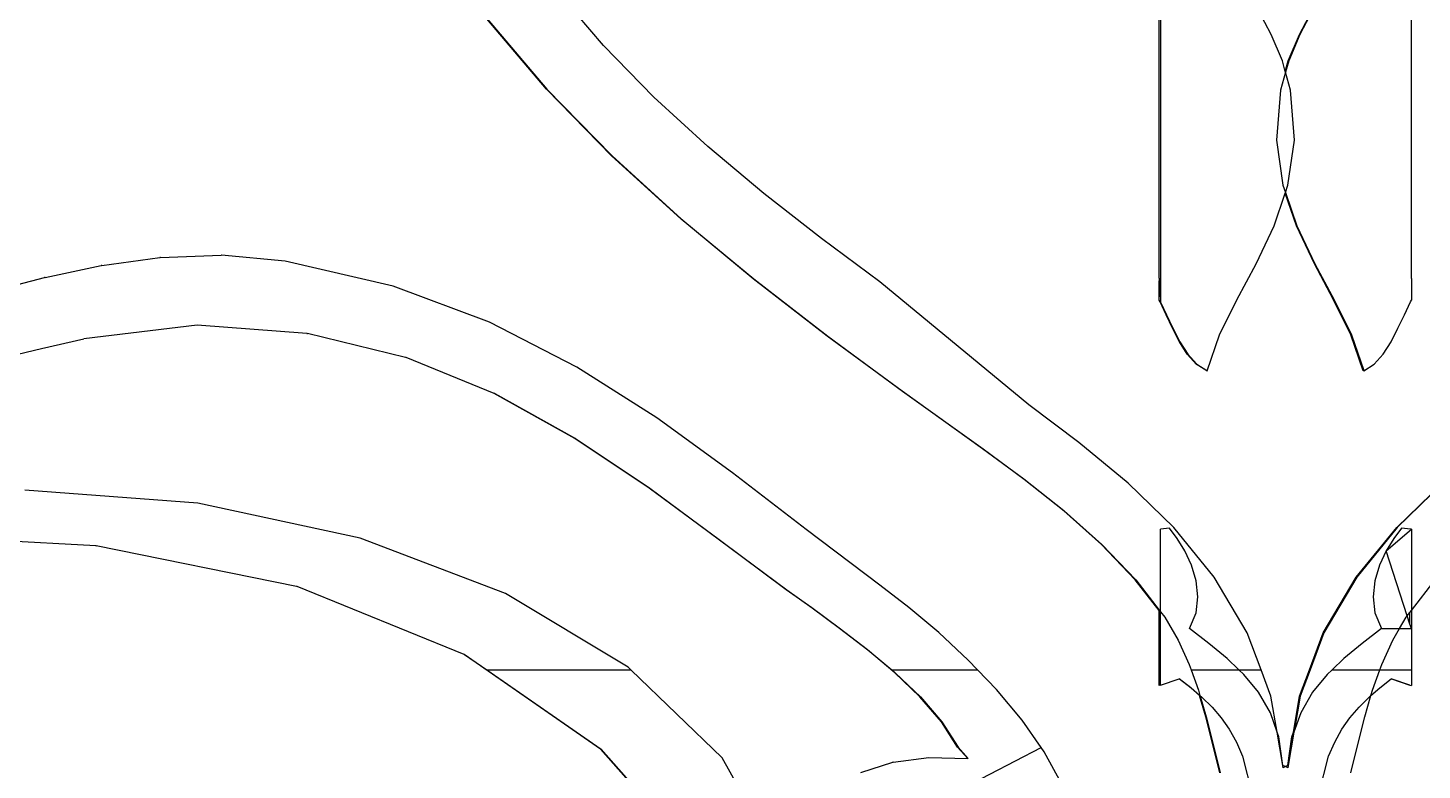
# Model space of a CAD drawing. Header units: inches. Extents: x -343 to 13887, y -13069 to -746.
# Drawn here: x 3012.8 to 3026.01, y -9099.27 to -9092.24 of the extents above; entities that cross this region are included whole.
import ezdxf

# ---------------------------------------------------------------- set-up
doc = ezdxf.new("R2010")
doc.units = ezdxf.units.IN
doc.header["$LTSCALE"] = 17
doc.header["$MEASUREMENT"] = 0
doc.layers.add('OUTLINE', color=1, linetype='Continuous', lineweight=25)

# ---------------------------------------------------------------- blocks, each defined once
blk = doc.blocks.new('kk')
for p, q in [((-1731.304, -2500.341), (-1731.747, -2499.822)), ((-1726.036, -2502.547), (-1726.036, -2499.892)), ((-1726.022, -2499.898), (-1726.023, -2502.75)), ((-1723.643, -2502.547), (-1723.643, -2499.892)), ((-1724.973, -2500.238), (-1725.094, -2500.01)), ((-1724.706, -2500.238), (-1724.584, -2500.01)), ((-1724.58, -2500.01), (-1724.701, -2500.238)), ((-1731.844, -2500.756), (-1732.41, -2500.089)), ((-1732.406, -2500.089), (-1731.84, -2500.756)), ((-1724.867, -2500.486), (-1724.973, -2500.238)), ((-1724.812, -2500.486), (-1724.706, -2500.238)), ((-1724.701, -2500.238), (-1724.807, -2500.486)), ((-1724.701, -2500.238), (-1724.706, -2500.238)), ((-1730.824, -2500.833), (-1731.304, -2500.341)), ((-1724.837, -2500.596), (-1724.884, -2500.765)), ((-1724.839, -2500.587), (-1724.867, -2500.486)), ((-1724.839, -2500.587), (-1724.812, -2500.486)), ((-1724.837, -2500.596), (-1724.839, -2500.587)), ((-1724.807, -2500.486), (-1724.837, -2500.596)), ((-1724.791, -2500.765), (-1724.837, -2500.596)), ((-1724.807, -2500.486), (-1724.812, -2500.486)), ((-1731.227, -2501.387), (-1731.844, -2500.756)), ((-1731.84, -2500.756), (-1731.844, -2500.756)), ((-1731.84, -2500.756), (-1731.222, -2501.387)), ((-1730.315, -2501.3), (-1730.824, -2500.833)), ((-1724.884, -2500.765), (-1724.922, -2501.24)), ((-1724.753, -2501.24), (-1724.791, -2500.765)), ((-1724.922, -2501.24), (-1724.861, -2501.665)), ((-1724.814, -2501.665), (-1724.753, -2501.24)), ((-1730.57, -2501.984), (-1731.227, -2501.387)), ((-1731.222, -2501.387), (-1731.227, -2501.387)), ((-1731.222, -2501.387), (-1730.565, -2501.984)), ((-1729.783, -2501.746), (-1730.315, -2501.3)), ((-1729.236, -2502.171), (-1729.783, -2501.746)), ((-1724.944, -2502.051), (-1724.839, -2501.741)), ((-1724.861, -2501.665), (-1724.837, -2501.734)), ((-1724.839, -2501.741), (-1724.837, -2501.734)), ((-1724.734, -2502.051), (-1724.839, -2501.741)), ((-1724.837, -2501.734), (-1724.814, -2501.665)), ((-1724.837, -2501.734), (-1724.73, -2502.051)), ((-1729.884, -2502.553), (-1730.57, -2501.984)), ((-1730.565, -2501.984), (-1730.57, -2501.984)), ((-1730.565, -2501.984), (-1729.879, -2502.553)), ((-1725.116, -2502.41), (-1724.944, -2502.051)), ((-1724.73, -2502.051), (-1724.734, -2502.051)), ((-1724.563, -2502.41), (-1724.734, -2502.051)), ((-1724.73, -2502.051), (-1724.559, -2502.41)), ((-1728.682, -2502.581), (-1729.236, -2502.171)), ((-1736.596, -2502.542), (-1736.065, -2502.428)), ((-1736.06, -2502.428), (-1736.065, -2502.428)), ((-1736.06, -2502.428), (-1735.508, -2502.351)), ((-1735.503, -2502.351), (-1735.508, -2502.351)), ((-1735.503, -2502.351), (-1734.928, -2502.33)), ((-1734.928, -2502.33), (-1734.926, -2502.33)), ((-1734.923, -2502.33), (-1734.926, -2502.33)), ((-1734.319, -2502.386), (-1734.923, -2502.33)), ((-1733.296, -2502.624), (-1734.319, -2502.386)), ((-1725.298, -2502.751), (-1725.116, -2502.41)), ((-1724.381, -2502.751), (-1724.563, -2502.41)), ((-1724.559, -2502.41), (-1724.563, -2502.41)), ((-1724.559, -2502.41), (-1724.376, -2502.751)), ((-1737.113, -2502.673), (-1736.601, -2502.542)), ((-1736.596, -2502.542), (-1736.601, -2502.542)), ((-1729.181, -2503.096), (-1729.884, -2502.553)), ((-1729.879, -2502.553), (-1729.884, -2502.553)), ((-1729.879, -2502.553), (-1729.176, -2503.096)), ((-1727.272, -2503.748), (-1728.682, -2502.581)), ((-1726.036, -2502.547), (-1726.035, -2502.571)), ((-1726.035, -2502.757), (-1726.035, -2502.571)), ((-1726.035, -2502.571), (-1726.023, -2502.75)), ((-1723.644, -2502.55), (-1723.643, -2502.547)), ((-1723.644, -2502.55), (-1723.644, -2502.757)), ((-1732.382, -2502.965), (-1733.296, -2502.624)), ((-1726.023, -2502.771), (-1726.035, -2502.757)), ((-1726.027, -2502.771), (-1726.035, -2502.757)), ((-1726.027, -2502.771), (-1726.023, -2502.771)), ((-1725.969, -2502.893), (-1726.027, -2502.771)), ((-1726.023, -2502.75), (-1726.022, -2502.761)), ((-1726.022, -2502.761), (-1726.023, -2502.771)), ((-1726.021, -2502.774), (-1726.023, -2502.771)), ((-1726.021, -2502.774), (-1725.964, -2502.893)), ((-1725.462, -2503.085), (-1725.298, -2502.751)), ((-1724.376, -2502.751), (-1724.381, -2502.751)), ((-1724.217, -2503.085), (-1724.381, -2502.751)), ((-1724.376, -2502.751), (-1724.212, -2503.085)), ((-1723.71, -2502.893), (-1723.652, -2502.771)), ((-1723.652, -2502.771), (-1723.644, -2502.757)), ((-1731.557, -2503.389), (-1732.382, -2502.965)), ((-1725.969, -2502.893), (-1725.964, -2502.893)), ((-1725.908, -2503.022), (-1725.969, -2502.893)), ((-1725.964, -2502.893), (-1725.904, -2503.022)), ((-1723.771, -2503.022), (-1723.71, -2502.893)), ((-1735.155, -2502.992), (-1736.23, -2503.121)), ((-1734.114, -2503.072), (-1735.155, -2502.992)), ((-1734.114, -2503.072), (-1734.109, -2503.072)), ((-1733.179, -2503.299), (-1734.109, -2503.072)), ((-1728.471, -2503.619), (-1729.181, -2503.096)), ((-1729.176, -2503.096), (-1729.181, -2503.096)), ((-1729.176, -2503.096), (-1728.467, -2503.619)), ((-1725.908, -2503.022), (-1725.904, -2503.022)), ((-1725.842, -2503.15), (-1725.908, -2503.022)), ((-1725.904, -2503.022), (-1725.838, -2503.15)), ((-1725.579, -2503.424), (-1725.462, -2503.085)), ((-1724.1, -2503.424), (-1724.217, -2503.085)), ((-1724.212, -2503.085), (-1724.217, -2503.085)), ((-1724.212, -2503.085), (-1724.096, -2503.422)), ((-1723.837, -2503.15), (-1723.771, -2503.022)), ((-1737.014, -2503.304), (-1736.629, -2503.213)), ((-1736.629, -2503.213), (-1736.23, -2503.121)), ((-1725.842, -2503.15), (-1725.838, -2503.15)), ((-1725.768, -2503.266), (-1725.842, -2503.15)), ((-1725.838, -2503.15), (-1725.763, -2503.266)), ((-1723.911, -2503.266), (-1723.837, -2503.15)), ((-1733.174, -2503.299), (-1733.179, -2503.299)), ((-1732.338, -2503.641), (-1733.174, -2503.299)), ((-1725.683, -2503.361), (-1725.768, -2503.266)), ((-1725.768, -2503.266), (-1725.763, -2503.266)), ((-1725.763, -2503.266), (-1725.678, -2503.361)), ((-1725.683, -2503.361), (-1725.678, -2503.361)), ((-1725.584, -2503.424), (-1725.683, -2503.361)), ((-1725.678, -2503.361), (-1725.583, -2503.422)), ((-1724.095, -2503.424), (-1723.996, -2503.361)), ((-1723.996, -2503.361), (-1723.911, -2503.266)), ((-1730.796, -2503.872), (-1731.557, -2503.389)), ((-1725.583, -2503.422), (-1725.584, -2503.424)), ((-1725.584, -2503.424), (-1725.579, -2503.424)), ((-1725.583, -2503.422), (-1725.579, -2503.424)), ((-1724.096, -2503.422), (-1724.1, -2503.424)), ((-1724.095, -2503.424), (-1724.1, -2503.424)), ((-1724.096, -2503.422), (-1724.095, -2503.424)), ((-1731.573, -2504.065), (-1732.338, -2503.641)), ((-1732.333, -2503.641), (-1732.338, -2503.641)), ((-1732.333, -2503.641), (-1731.569, -2504.065)), ((-1727.709, -2504.163), (-1728.471, -2503.619)), ((-1728.467, -2503.619), (-1728.471, -2503.619)), ((-1728.467, -2503.619), (-1727.704, -2504.163)), ((-1726.795, -2504.105), (-1727.272, -2503.748)), ((-1730.079, -2504.392), (-1730.796, -2503.872)), ((-1730.869, -2504.538), (-1731.573, -2504.065)), ((-1731.569, -2504.065), (-1731.573, -2504.065)), ((-1731.569, -2504.065), (-1730.864, -2504.538)), ((-1727.319, -2504.451), (-1727.709, -2504.163)), ((-1727.704, -2504.163), (-1727.709, -2504.163)), ((-1727.704, -2504.163), (-1727.314, -2504.451)), ((-1726.329, -2504.489), (-1726.795, -2504.105)), ((-1729.381, -2504.928), (-1730.079, -2504.392)), ((-1735.148, -2504.68), (-1736.789, -2504.556)), ((-1730.207, -2505.027), (-1730.869, -2504.538)), ((-1730.864, -2504.538), (-1730.869, -2504.538)), ((-1730.864, -2504.538), (-1730.202, -2505.027)), ((-1726.94, -2504.753), (-1727.319, -2504.451)), ((-1727.314, -2504.451), (-1727.319, -2504.451)), ((-1727.314, -2504.451), (-1726.935, -2504.753)), ((-1725.896, -2504.911), (-1726.329, -2504.489)), ((-1723.783, -2504.911), (-1723.35, -2504.489)), ((-1723.345, -2504.489), (-1723.778, -2504.911)), ((-1733.611, -2505.012), (-1735.148, -2504.68)), ((-1726.583, -2505.07), (-1726.94, -2504.753)), ((-1726.935, -2504.753), (-1726.94, -2504.753)), ((-1726.935, -2504.753), (-1726.578, -2505.07)), ((-1736.117, -2505.085), (-1738.357, -2504.959)), ((-1728.682, -2505.456), (-1729.381, -2504.928)), ((-1725.937, -2504.916), (-1726.021, -2504.925)), ((-1726.021, -2505.709), (-1726.021, -2504.925)), ((-1725.863, -2505.013), (-1725.937, -2504.916)), ((-1725.513, -2505.381), (-1725.896, -2504.911)), ((-1724.166, -2505.381), (-1723.783, -2504.911)), ((-1723.778, -2504.911), (-1724.161, -2505.381)), ((-1723.884, -2505.132), (-1723.644, -2504.925)), ((-1723.737, -2504.916), (-1723.811, -2505.013)), ((-1723.783, -2504.911), (-1723.778, -2504.911)), ((-1723.653, -2504.925), (-1723.737, -2504.916)), ((-1723.644, -2504.925), (-1723.653, -2504.925)), ((-1723.644, -2504.925), (-1723.644, -2505.697)), ((-1736.117, -2505.085), (-1736.113, -2505.085)), ((-1734.212, -2505.469), (-1736.113, -2505.085)), ((-1732.233, -2505.535), (-1733.611, -2505.012)), ((-1729.57, -2505.5), (-1730.207, -2505.027)), ((-1730.202, -2505.027), (-1730.207, -2505.027)), ((-1730.202, -2505.027), (-1729.566, -2505.5)), ((-1726.262, -2505.405), (-1726.583, -2505.07)), ((-1726.578, -2505.07), (-1726.583, -2505.07)), ((-1726.578, -2505.07), (-1726.257, -2505.405)), ((-1725.791, -2505.132), (-1725.863, -2505.013)), ((-1723.811, -2505.013), (-1723.884, -2505.132)), ((-1725.728, -2505.268), (-1725.791, -2505.132)), ((-1723.884, -2505.132), (-1723.946, -2505.268)), ((-1723.683, -2505.748), (-1723.884, -2505.132)), ((-1725.684, -2505.415), (-1725.728, -2505.268)), ((-1723.946, -2505.268), (-1723.99, -2505.415)), ((-1734.208, -2505.469), (-1734.212, -2505.469)), ((-1732.624, -2506.112), (-1734.208, -2505.469)), ((-1728.407, -2505.667), (-1728.682, -2505.456)), ((-1726.035, -2505.697), (-1726.262, -2505.405)), ((-1726.257, -2505.405), (-1726.262, -2505.405)), ((-1726.257, -2505.405), (-1726.035, -2505.692)), ((-1725.667, -2505.568), (-1725.684, -2505.415)), ((-1725.2, -2505.909), (-1725.513, -2505.381)), ((-1724.479, -2505.909), (-1724.166, -2505.381)), ((-1724.161, -2505.381), (-1724.474, -2505.909)), ((-1724.166, -2505.381), (-1724.161, -2505.381)), ((-1723.99, -2505.415), (-1724.007, -2505.568)), ((-1723.644, -2505.697), (-1723.417, -2505.405)), ((-1731.07, -2506.234), (-1732.233, -2505.535)), ((-1729.329, -2505.672), (-1729.57, -2505.5)), ((-1729.566, -2505.5), (-1729.57, -2505.5)), ((-1729.566, -2505.5), (-1729.325, -2505.672)), ((-1725.685, -2505.72), (-1725.667, -2505.568)), ((-1724.007, -2505.568), (-1723.99, -2505.72)), ((-1729.068, -2505.863), (-1729.329, -2505.672)), ((-1729.325, -2505.672), (-1729.329, -2505.672)), ((-1729.325, -2505.672), (-1729.064, -2505.863)), ((-1728.125, -2505.906), (-1728.407, -2505.667)), ((-1726.035, -2505.692), (-1726.035, -2505.697)), ((-1726.035, -2505.692), (-1726.021, -2505.709)), ((-1726.035, -2506.407), (-1726.035, -2505.697)), ((-1726.021, -2505.709), (-1725.982, -2505.759)), ((-1726.021, -2506.404), (-1726.021, -2505.709)), ((-1725.746, -2505.867), (-1725.685, -2505.72)), ((-1723.99, -2505.72), (-1723.928, -2505.867)), ((-1723.692, -2505.759), (-1723.683, -2505.748)), ((-1723.683, -2505.748), (-1723.658, -2505.715)), ((-1723.658, -2505.825), (-1723.683, -2505.748)), ((-1723.658, -2505.715), (-1723.644, -2505.697)), ((-1723.658, -2505.825), (-1723.658, -2505.715)), ((-1723.644, -2505.697), (-1723.644, -2505.867)), ((-1728.801, -2506.068), (-1729.068, -2505.863)), ((-1729.064, -2505.863), (-1729.068, -2505.863)), ((-1729.064, -2505.863), (-1728.797, -2506.068)), ((-1725.982, -2505.759), (-1725.854, -2505.977)), ((-1725.565, -2506.009), (-1725.746, -2505.867)), ((-1723.928, -2505.867), (-1724.11, -2506.009)), ((-1723.928, -2505.867), (-1723.756, -2505.867)), ((-1723.821, -2505.977), (-1723.756, -2505.867)), ((-1723.756, -2505.867), (-1723.692, -2505.759)), ((-1723.756, -2505.867), (-1723.644, -2505.867)), ((-1723.644, -2505.867), (-1723.658, -2505.825)), ((-1723.644, -2505.867), (-1723.644, -2506.258)), ((-1727.845, -2506.167), (-1728.125, -2505.906)), ((-1725.854, -2505.977), (-1725.749, -2506.209)), ((-1725.391, -2506.152), (-1725.565, -2506.009)), ((-1725.069, -2506.258), (-1725.2, -2505.909)), ((-1724.61, -2506.258), (-1724.479, -2505.909)), ((-1724.474, -2505.909), (-1724.605, -2506.258)), ((-1724.479, -2505.909), (-1724.474, -2505.909)), ((-1724.11, -2506.009), (-1724.283, -2506.152)), ((-1723.925, -2506.209), (-1723.821, -2505.977)), ((-1731.33, -2507.01), (-1732.624, -2506.112)), ((-1732.619, -2506.112), (-1732.624, -2506.112)), ((-1732.619, -2506.112), (-1732.408, -2506.258)), ((-1728.542, -2506.286), (-1728.801, -2506.068)), ((-1728.797, -2506.068), (-1728.801, -2506.068)), ((-1728.797, -2506.068), (-1728.57, -2506.258)), ((-1725.279, -2506.258), (-1725.391, -2506.152)), ((-1724.283, -2506.152), (-1724.395, -2506.258)), ((-1732.408, -2506.258), (-1731.045, -2506.258)), ((-1732.408, -2506.258), (-1731.325, -2507.01)), ((-1731.045, -2506.258), (-1731.07, -2506.234)), ((-1730.178, -2507.092), (-1731.045, -2506.258)), ((-1728.57, -2506.258), (-1728.537, -2506.286)), ((-1728.57, -2506.258), (-1727.758, -2506.258)), ((-1728.304, -2506.514), (-1728.542, -2506.286)), ((-1728.537, -2506.286), (-1728.542, -2506.286)), ((-1728.537, -2506.286), (-1728.299, -2506.514)), ((-1727.758, -2506.258), (-1727.845, -2506.167)), ((-1727.578, -2506.446), (-1727.758, -2506.258)), ((-1725.749, -2506.209), (-1725.731, -2506.258)), ((-1725.731, -2506.258), (-1725.663, -2506.452)), ((-1725.731, -2506.258), (-1725.279, -2506.258)), ((-1725.279, -2506.258), (-1725.069, -2506.258)), ((-1725.232, -2506.303), (-1725.279, -2506.258)), ((-1724.976, -2506.508), (-1725.069, -2506.258)), ((-1724.703, -2506.508), (-1724.61, -2506.258)), ((-1724.605, -2506.258), (-1724.698, -2506.508)), ((-1724.605, -2506.258), (-1724.61, -2506.258)), ((-1724.395, -2506.258), (-1724.442, -2506.303)), ((-1724.395, -2506.258), (-1723.943, -2506.258)), ((-1724.012, -2506.452), (-1723.943, -2506.258)), ((-1723.943, -2506.258), (-1723.925, -2506.209)), ((-1723.943, -2506.258), (-1723.644, -2506.258)), ((-1723.644, -2506.258), (-1723.644, -2506.407)), ((-1726.021, -2506.404), (-1726.035, -2506.407)), ((-1726.021, -2506.404), (-1725.845, -2506.344)), ((-1725.845, -2506.344), (-1725.842, -2506.343)), ((-1725.736, -2506.43), (-1725.845, -2506.344)), ((-1725.842, -2506.343), (-1725.731, -2506.43)), ((-1725.093, -2506.471), (-1725.232, -2506.303)), ((-1724.442, -2506.303), (-1724.581, -2506.471)), ((-1723.943, -2506.43), (-1723.834, -2506.344)), ((-1723.834, -2506.344), (-1723.832, -2506.343)), ((-1723.658, -2506.404), (-1723.834, -2506.344)), ((-1723.832, -2506.343), (-1723.658, -2506.404)), ((-1723.658, -2506.404), (-1723.658, -2506.403)), ((-1723.658, -2506.404), (-1723.644, -2506.407)), ((-1728.1, -2506.75), (-1728.304, -2506.514)), ((-1728.299, -2506.514), (-1728.304, -2506.514)), ((-1728.299, -2506.514), (-1728.096, -2506.75)), ((-1727.335, -2506.737), (-1727.578, -2506.446)), ((-1725.736, -2506.43), (-1725.731, -2506.43)), ((-1725.652, -2506.503), (-1725.736, -2506.43)), ((-1725.731, -2506.43), (-1725.654, -2506.498)), ((-1725.663, -2506.452), (-1725.648, -2506.503)), ((-1725.652, -2506.503), (-1725.654, -2506.498)), ((-1725.654, -2506.498), (-1725.648, -2506.503)), ((-1725.594, -2506.705), (-1725.652, -2506.503)), ((-1725.646, -2506.509), (-1725.652, -2506.503)), ((-1725.648, -2506.503), (-1725.646, -2506.509)), ((-1725.648, -2506.503), (-1725.629, -2506.519)), ((-1725.646, -2506.509), (-1725.589, -2506.705)), ((-1725.629, -2506.519), (-1725.534, -2506.613)), ((-1724.981, -2506.666), (-1725.093, -2506.471)), ((-1724.917, -2506.851), (-1724.976, -2506.508)), ((-1724.762, -2506.851), (-1724.703, -2506.508)), ((-1724.698, -2506.508), (-1724.753, -2506.825)), ((-1724.703, -2506.508), (-1724.698, -2506.508)), ((-1724.581, -2506.471), (-1724.693, -2506.666)), ((-1724.14, -2506.613), (-1724.045, -2506.519)), ((-1724.085, -2506.705), (-1724.027, -2506.503)), ((-1724.045, -2506.519), (-1724.027, -2506.503)), ((-1724.027, -2506.503), (-1723.943, -2506.43)), ((-1724.027, -2506.503), (-1724.012, -2506.452)), ((-1725.534, -2506.613), (-1725.448, -2506.713)), ((-1724.917, -2506.851), (-1724.981, -2506.666)), ((-1724.693, -2506.666), (-1724.757, -2506.851)), ((-1724.226, -2506.713), (-1724.14, -2506.613)), ((-1727.946, -2506.992), (-1728.1, -2506.75)), ((-1728.096, -2506.75), (-1728.1, -2506.75)), ((-1728.096, -2506.75), (-1727.941, -2506.992)), ((-1727.154, -2506.995), (-1727.335, -2506.737)), ((-1725.527, -2506.966), (-1725.594, -2506.705)), ((-1725.589, -2506.705), (-1725.594, -2506.705)), ((-1725.589, -2506.705), (-1725.522, -2506.966)), ((-1725.448, -2506.713), (-1725.371, -2506.822)), ((-1724.303, -2506.822), (-1724.226, -2506.713)), ((-1724.152, -2506.966), (-1724.085, -2506.705)), ((-1725.371, -2506.822), (-1725.303, -2506.943)), ((-1725.303, -2506.943), (-1725.245, -2507.078)), ((-1724.902, -2506.894), (-1724.917, -2506.851)), ((-1724.862, -2507.164), (-1724.917, -2506.851)), ((-1724.862, -2507.164), (-1724.902, -2506.894)), ((-1724.816, -2507.164), (-1724.777, -2506.894)), ((-1724.757, -2506.851), (-1724.812, -2507.164)), ((-1724.772, -2506.894), (-1724.79, -2507.013)), ((-1724.777, -2506.894), (-1724.762, -2506.851)), ((-1724.772, -2506.894), (-1724.777, -2506.894)), ((-1724.766, -2506.878), (-1724.772, -2506.894)), ((-1724.766, -2506.878), (-1724.762, -2506.851)), ((-1724.757, -2506.851), (-1724.766, -2506.878)), ((-1724.762, -2506.851), (-1724.753, -2506.825)), ((-1724.753, -2506.825), (-1724.757, -2506.851)), ((-1724.43, -2507.078), (-1724.371, -2506.943)), ((-1724.371, -2506.943), (-1724.303, -2506.822)), ((-1731.325, -2507.01), (-1731.33, -2507.01)), ((-1730.309, -2508.164), (-1731.33, -2507.01)), ((-1731.325, -2507.01), (-1730.304, -2508.164)), ((-1728.28, -2507.578), (-1727.154, -2506.995)), ((-1727.85, -2507.1), (-1727.946, -2506.992)), ((-1727.941, -2506.992), (-1727.946, -2506.992)), ((-1727.941, -2506.992), (-1727.846, -2507.1)), ((-1727.126, -2507.036), (-1727.154, -2506.995)), ((-1726.962, -2507.337), (-1727.126, -2507.036)), ((-1725.461, -2507.236), (-1725.527, -2506.966)), ((-1725.522, -2506.966), (-1725.527, -2506.966)), ((-1725.522, -2506.966), (-1725.456, -2507.236)), ((-1725.245, -2507.078), (-1725.154, -2507.436)), ((-1724.816, -2507.164), (-1724.79, -2507.013)), ((-1724.79, -2507.013), (-1724.812, -2507.164)), ((-1724.52, -2507.436), (-1724.43, -2507.078)), ((-1724.218, -2507.236), (-1724.152, -2506.966)), ((-1729.614, -2508.093), (-1730.178, -2507.092)), ((-1728.864, -2507.233), (-1728.561, -2507.135)), ((-1728.557, -2507.135), (-1728.561, -2507.135)), ((-1728.557, -2507.135), (-1728.219, -2507.09)), ((-1728.219, -2507.09), (-1727.85, -2507.1)), ((-1727.846, -2507.1), (-1727.85, -2507.1)), ((-1724.839, -2507.175), (-1724.862, -2507.164)), ((-1724.86, -2507.186), (-1724.862, -2507.164)), ((-1724.837, -2507.176), (-1724.86, -2507.186)), ((-1724.839, -2507.175), (-1724.816, -2507.164)), ((-1724.837, -2507.176), (-1724.839, -2507.175)), ((-1724.816, -2507.166), (-1724.837, -2507.176)), ((-1724.815, -2507.186), (-1724.837, -2507.176)), ((-1724.812, -2507.164), (-1724.816, -2507.164)), ((-1724.816, -2507.166), (-1724.816, -2507.164)), ((-1724.812, -2507.164), (-1724.816, -2507.166)), ((-1724.812, -2507.164), (-1724.815, -2507.186))]:
    blk.add_line(p, q)

msp = doc.modelspace()

# ---------------------------------------------------------------- block references
at = {"layer": 'OUTLINE'}
msp.add_blockref('kk', (4749.555, -6592.063), dxfattribs=at)

doc.saveas('drawing.dxf')
